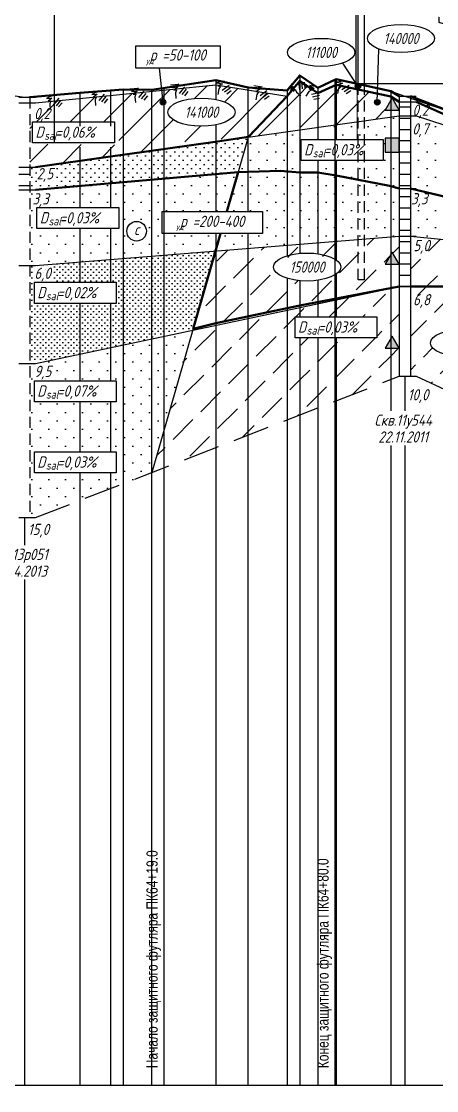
# Model space of a CAD drawing. Extents: x 0 to 1712, y -36 to 643.
# Drawn here: x 309.5 to 383.6, y 342.2 to 533 of the extents above; entities that cross this region are included whole.
import ezdxf
from ezdxf import colors
from ezdxf.entities.mleader import LeaderData, LeaderLine
from ezdxf.enums import TextEntityAlignment as Align
from ezdxf.math import Vec2, Vec3

# ---------------------------------------------------------------- set-up
doc = ezdxf.new("R2010")
doc.units = 0
doc.linetypes.add('ИИ27003', pattern=[9.5, 6.5, -3])
doc.linetypes.add('ИИHidden', pattern=[3, 2, -1])
for name, color, linetype, lineweight in [('ИИ_ГЕОЛОГИЯ_025', 7, 'Continuous', 25), ('ИИ_ГЕОЛОГИЯ_050', 7, 'Continuous', 50), ('ИИ_ГЕОФИЗИКА_025', 7, 'Continuous', 25), ('ИИ_ПРОФИЛЬ_025', 7, 'Continuous', 25)]:
    doc.layers.add(name, color=color, linetype=linetype, lineweight=lineweight)
for name, color, linetype in [('Ординаты', 7, 'Continuous'), ('Профиль', 7, 'Continuous'), ('ТХ-Л', 140, 'Continuous')]:
    doc.layers.add(name, color=color, linetype=linetype)
doc.styles.add('VNIPISIMPLEXCUR', font='simplex.shx', dxfattribs={"width": 0.8, "oblique": 15})
doc.linetypes.add('ИИ27001', pattern='A,2.5,[1,3dservice.shx,S=1.85,R=180.00002,X=0,Y=0],2.5,-1', length=6)
doc.linetypes.add('ИИ27005', pattern='A,2.5,[1,3dservice.shx,S=1.85,R=180.00002,X=0,Y=0],2.5,-2,[4,3dservice.shx,S=0.5,R=0,X=0,Y=0],-2', length=9)
doc.dimstyles.new('ИИ-1000-м-dm', dxfattribs={"dimtxt": 2.5, "dimasz": 2.5, "dimexe": 1.25, "dimexo": 0, "dimgap": 1, "dimtad": 1, "dimtoh": 1, "dimzin": 1, "dimdsep": 46, "dimtxsty": 'VNIPISIMPLEXCUR', "dimcen": 2.5, "dimaunit": 1, "dimazin": 0, "dimtfac": 1, "dimtmove": 0, "dimatfit": 3, "dimfxl": 1, "dimarcsym": 0})
doc.dimstyles.new('ИИ-1000-м-dm$0', dxfattribs={"dimtxt": 2.5, "dimasz": 2.5, "dimexe": 1.25, "dimexo": 0, "dimgap": 1, "dimtad": 1, "dimtoh": 1, "dimzin": 1, "dimdsep": 46, "dimtxsty": 'VNIPISIMPLEXCUR', "dimblk": 'OBLIQUE', "dimcen": 2.5, "dimaunit": 1, "dimazin": 0, "dimtfac": 1, "dimtmove": 1, "dimatfit": 2, "dimfxl": 1, "dimarcsym": 0})
pattern_1 = [(45, (0.858, -60.26), (-3, 3), [])]
pattern_2 = [(0, (0.8579, -60.2601), (1.5, 1.5), [0, -3])]
pattern_3 = [(0, (0.85787, -60.26013), (0.5, 0.5), [0, -1])]
pattern_4 = [(45, (3.858, -60.26), (-3, 3), [5, -2])]
pattern_5 = [(0, (0.8579, -60.2601), (0, 2), [])]

# ---------------------------------------------------------------- blocks, each defined once
blk = doc.blocks.new('ИИ25004')
at = {"linetype": 'Continuous', "lineweight": 25}
blk.add_hatch(color=0, dxfattribs=at).paths.add_polyline_path([(-2.5, 0), (0, 0), (-1.25, 2.17)])
at = {"color": 0, "linetype": 'Continuous', "lineweight": 25}
blk.add_lwpolyline([(-2.5, 0), (0, 0), (-1.25, 2.17)], close=True, dxfattribs=at)
blk = doc.blocks.new('ИИ16001')
at = {"linetype": 'Continuous', "lineweight": 25}
h = blk.add_hatch(color=0, dxfattribs=at)
edge = h.paths.add_edge_path()
edge.add_arc((0, 0), 0.5, 0, 360)
at = {"color": 0, "linetype": 'Continuous', "lineweight": 25}
blk.add_circle((0, 0), 0.5, dxfattribs=at)
blk = doc.blocks.new('ИИ25010')
at = {"color": 0, "linetype": 'Continuous', "lineweight": 25}
for points in [[(0, 0), (3, 0), (0.5, -1), (2.5, -1), (1, -2), (2, -2), (1.5, -3), (1.5, -5)], [(4.94, -1.23), (2.82, -3.35)], [(5.47, -2.12), (3.7, -3.88)], [(6, -3), (4.59, -4.41)]]:
    blk.add_lwpolyline(points, dxfattribs=at)
blk = doc.blocks.new('ИИ25005')
at = {"linetype": 'Continuous', "lineweight": 25}
blk.add_hatch(color=0, dxfattribs=at).paths.add_polyline_path([(0, 0), (0, 2.5), (-2.5, 2.5), (-2.5, 0)])
at = {"color": 0, "linetype": 'Continuous', "lineweight": 25}
blk.add_lwpolyline([(0, 0), (0, 2.5), (-2.5, 2.5), (-2.5, 0)], close=True, dxfattribs=at)
blk = doc.blocks.new('ИИ25042')
at = {"color": 0, "linetype": 'Continuous', "lineweight": 25}
blk.add_circle((0, 0), 1.75, dxfattribs=at)
at = {"color": 0, "linetype": 'Continuous', "style": 'VNIPISIMPLEXCUR', "oblique": 15, "width": 0.8}
blk.add_attdef('CAPTION', text='', height=2, dxfattribs=at).set_placement((0, 0.3), align=Align.MIDDLE_CENTER)
blk = doc.blocks.new('ИИ25020')
at = {"color": 0, "linetype": 'Continuous', "lineweight": 25}
blk.add_ellipse((0, 0), major_axis=(-6, 0), ratio=0.416667, dxfattribs=at)
at = {"color": 0, "linetype": 'Continuous', "style": 'VNIPISIMPLEXCUR', "oblique": 15, "width": 0.75}
blk.add_attdef('INDEX', text='', height=2, dxfattribs=at).set_placement((0, 0), align=Align.MIDDLE_CENTER)
blk = doc.blocks.new('_ArchTick')
at = {"color": 0, "linetype": 'ByBlock', "const_width": 0.15}
blk.add_lwpolyline([(-0.5, -0.5), (0.5, 0.5)], dxfattribs=at)
blk = doc.blocks.new('*D59')
at = {"layer": 'Defpoints', "color": 0, "transparency": 16777216}
for p in [(369.2, 546.84), (369.2, 521.91), (387.38, 521.91)]:
    blk.add_point(p, dxfattribs=at)
at = {"layer": 'ТХ-Л', "color": 0, "lineweight": -2, "transparency": 16777216}
for p, q in [((369.2, 546.84), (388.63, 546.84)), ((387.38, 546.84), (387.38, 521.91)), ((369.2, 521.91), (388.63, 521.91))]:
    blk.add_line(p, q, dxfattribs=at)
at = {"layer": 'ТХ-Л', "color": 0, "lineweight": -2, "transparency": 16777216, "xscale": 2.5, "yscale": 2.5, "zscale": 2.5}
for p, rotation in [((387.38, 546.84), 90), ((387.38, 521.91), 270)]:
    blk.add_blockref('_ArchTick', p, dxfattribs=dict(at, rotation=rotation))
at = {"layer": 'ТХ-Л', "color": 0, "transparency": 16777216, "insert": (385.13, 534.37), "char_height": 2.5, "attachment_point": 5, "rotation": 90, "style": 'VNIPISIMPLEXCUR'}
blk.add_mtext('5.00', dxfattribs=at)
blk = doc.blocks.new('_Oblique')
at = {"color": 0, "linetype": 'ByBlock', "lineweight": -2}
blk.add_line((-0.5, -0.5), (0.5, 0.5), dxfattribs=at)
blk = doc.blocks.new('*D65')
at = {"layer": 'Defpoints', "color": 0, "transparency": 16777216}
for p in [(315.4, 590.16), (305.4, 512.31), (315.4, 511.32)]:
    blk.add_point(p, dxfattribs=at)
at = {"layer": 'ТХ-Л', "color": 0, "lineweight": -2, "transparency": 16777216}
for p, q in [((310.4, 590.16), (310.65, 597)), ((310.65, 597), (379.51, 597)), ((305.4, 512.31), (305.4, 591.41)), ((305.4, 590.16), (315.4, 590.16)), ((315.4, 511.32), (315.4, 591.41))]:
    blk.add_line(p, q, dxfattribs=at)
at = {"layer": 'ТХ-Л', "color": 0, "lineweight": -2, "transparency": 16777216, "xscale": 2.5, "yscale": 2.5, "zscale": 2.5, "rotation": 180}
blk.add_blockref('_Oblique', (305.4, 590.16), dxfattribs=at)
at = {"layer": 'ТХ-Л', "color": 0, "lineweight": -2, "transparency": 16777216, "xscale": 2.5, "yscale": 2.5, "zscale": 2.5}
blk.add_blockref('_Oblique', (315.4, 590.16), dxfattribs=at)
at = {"layer": 'ТХ-Л', "color": 0, "transparency": 16777216, "insert": (345.08, 599.66), "char_height": 2.5, "attachment_point": 5, "style": 'VNIPISIMPLEXCUR'}
blk.add_mtext('Узел врезки трубопроводов от Кг N72,81', dxfattribs=at)

msp = doc.modelspace()

# ---------------------------------------------------------------- hatches: boundary and pattern name
at = {"layer": 'ИИ_ГЕОЛОГИЯ_025'}
h = msp.add_hatch(dxfattribs=at)
h.set_pattern_fill('ИИ_СУГЛИНОК', color=256, pattern_type=2)
h.set_pattern_definition(pattern_1)
h.paths.add_polyline_path([(332.7476, 512.276), (327.6476, 511.8376), (327.6476, 510.9556), (331.3698, 510.9193), (332.7476, 511.029)])
h.paths.add_polyline_path([(344.1876, 513.1866), (340.1116, 512.909), (332.7476, 512.276), (332.7476, 511.029), (344.1876, 511.9399)])
edge = h.paths.add_edge_path()
edge.add_ellipse((341.6024, 516.8111), major_axis=(-6, 0), ratio=0.41666667, start_angle=244.477142, end_angle=475.522858, ccw=False)
edge.add_line((344.1876, 519.0671), (344.1876, 521.7105))
edge.add_line((344.1876, 521.7105), (334.5354, 520.7312))
edge.add_line((334.5354, 520.7312), (334.7001, 519.0989))
edge.add_arc((334.7503, 518.6014), 0.5, 0, 95.761046, ccw=False)
edge.add_arc((334.7503, 518.6014), 0.5, -180, 0, ccw=False)
edge.add_arc((334.7503, 518.6014), 0.5, 95.761046, 180, ccw=False)
edge.add_line((334.7001, 519.0989), (334.5354, 520.7312))
edge.add_line((334.5354, 520.7312), (332.7476, 520.5498))
edge.add_line((332.7476, 520.5498), (332.7476, 512.276))
edge.add_line((332.7476, 512.276), (340.1116, 512.909))
edge.add_line((340.1116, 512.909), (344.1876, 513.1866))
edge.add_line((344.1876, 513.1866), (344.1876, 514.555))
h = msp.add_hatch(dxfattribs=at)
h.set_pattern_fill('ИИ_СУГЛИНОК', color=256, pattern_type=2)
h.set_pattern_definition(pattern_1)
edge = h.paths.add_edge_path()
edge.add_line((349.9426, 520.7899), (344.1876, 521.7105))
edge.add_line((344.1876, 521.7105), (344.1876, 519.0671))
edge.add_ellipse((341.6024, 516.8111), major_axis=(-6, 0), ratio=0.41666667, start_angle=115.522858, end_angle=244.477142, ccw=False)
edge.add_line((344.1876, 514.555), (344.1876, 513.1866))
edge.add_line((344.1876, 513.1866), (349.9426, 513.5785))
edge.add_line((349.9426, 513.5785), (349.9426, 520.7899))
h.paths.add_polyline_path([(356.8976, 519.6774), (349.9426, 520.7899), (349.9426, 513.5785), (351.1846, 513.663)])
h.paths.add_polyline_path([(349.9426, 513.5785), (344.1876, 513.1866), (344.1876, 511.9399), (349.9426, 512.3981)])
h.paths.add_polyline_path([(351.1846, 513.663), (349.9426, 513.5785), (349.9426, 512.3981), (349.9864, 512.4016)])
h = msp.add_hatch(dxfattribs=at)
h.set_pattern_fill('ИИ_СУГЛИНОК', color=256, pattern_type=2)
h.set_pattern_definition(pattern_1)
h.paths.add_polyline_path([(356.8976, 513.9373), (353.1689, 513.7982), (351.1846, 513.663), (349.9864, 512.4016), (350.6286, 512.4528), (356.8976, 513.3416)])
h.paths.add_polyline_path([(356.8976, 519.6774), (351.1846, 513.663), (353.1689, 513.7982), (356.8976, 513.9373)])
h.paths.add_polyline_path([(359.1476, 519.9338), (358.5716, 520.3827), (358.3309, 520.8872), (358.0235, 520.4929), (358.0602, 520.9871), (356.8976, 519.6774), (356.8976, 513.9373), (359.1476, 514.0213)])
h.paths.add_polyline_path([(362.3976, 520.1774), (359.1476, 522.2121), (359.1476, 514.0213), (362.3976, 514.1426)])
h.paths.add_polyline_path([(365.6476, 521.6774), (362.3976, 520.1774), (362.3976, 514.1426), (362.6003, 514.1502), (365.6476, 514.5823)])
h.paths.add_polyline_path([(375.3976, 518.9095), (375.3976, 519.5774), (372.8248, 520.1315), (372.9374, 519.0701, -0.44551957), (373.4902, 518.5729, -1), (372.4902, 518.5729, -0.38358556), (372.9374, 519.0701), (372.8248, 520.1315), (365.6476, 521.6774), (365.6476, 514.5823), (375.3976, 515.9647), (375.3976, 517.1774), (374.3976, 517.1774)])
h = msp.add_hatch(dxfattribs=at)
h.set_pattern_fill('ИИ_СУГЛИНОК', color=256, pattern_type=2)
h.set_pattern_definition(pattern_1)
h.paths.add_polyline_path([(327.6476, 510.9556), (311.0126, 511.1177), (311.0126, 506.9774), (312.0126, 506.9774), (325.3976, 508.9169), (327.6476, 509.2202)])
h.paths.add_polyline_path([(332.7476, 511.029), (331.3698, 510.9193), (327.6476, 510.9556), (327.6476, 509.2202), (331.3698, 509.7221), (332.7476, 509.9174)])
h.paths.add_polyline_path([(319.8976, 519.2616), (312.0126, 518.4774), (311.0126, 518.4774), (311.0126, 511.8334), (311.4728, 511.8151), (311.4728, 515.0766), (319.8976, 515.0766)])
h.paths.add_polyline_path([(325.3976, 519.8086), (319.8976, 519.2616), (319.8976, 515.0766), (325.3976, 515.0766)])
h.paths.add_polyline_path([(327.6476, 520.0324), (325.3976, 519.8086), (325.3976, 515.0766), (326.0762, 515.0766), (326.0762, 511.7025), (327.6476, 511.8376)])
h.paths.add_polyline_path([(332.7476, 520.5498), (327.6476, 520.0324), (327.6476, 511.8376), (332.7476, 512.276)])
h.paths.add_polyline_path([(310.879, 514.7498), (315.4219, 514.4308), (316.3788, 518.0023), (311.836, 518.3212)], flags=9)
h = msp.add_hatch(dxfattribs=at)
h.set_pattern_fill('ИИ_КОНСИСТЕНЦИЯ_01', color=256, pattern_type=2)
h.set_pattern_definition(pattern_5)
h.paths.add_polyline_path([(378.8976, 518.6774), (376.8976, 518.6774), (376.8976, 516.1774), (378.8976, 516.1774)])
h = msp.add_hatch(dxfattribs=at)
h.set_pattern_fill('ИИ_ПЕСОК_СРЕДНИЙ', color=256, pattern_type=2)
h.set_pattern_definition(pattern_2)
h.paths.add_polyline_path([(349.9426, 512.3555), (348.1523, 506.1267), (349.9426, 506.1715)])
h.paths.add_polyline_path([(356.8976, 512.8845), (355.3154, 512.8259), (350.6286, 512.4528), (349.9426, 512.3555), (349.9426, 506.1715), (355.6541, 506.3145), (356.8976, 506.2278)])
h.paths.add_polyline_path([(359.1476, 512.9677), (356.8976, 512.8845), (356.8976, 506.2278), (359.1476, 506.0711)])
h.paths.add_polyline_path([(359.1476, 513.6607), (350.6286, 512.4528), (355.3154, 512.8259), (359.1476, 512.9677)])
h.paths.add_polyline_path([(362.3976, 514.1215), (359.1476, 513.6607), (359.1476, 512.9677), (362.3976, 513.088)])
h.paths.add_polyline_path([(365.6476, 514.264), (362.6003, 514.1502), (362.3976, 514.1215), (362.3976, 513.088), (365.6476, 513.2082)])
h.paths.add_polyline_path([(375.3976, 513.9708), (367.1522, 514.3201), (365.6476, 514.264), (365.6476, 513.2082), (369.3705, 513.3459), (375.3976, 513.1417)])
h.paths.add_polyline_path([(375.3976, 515.9647), (365.6476, 514.5823), (365.6476, 514.264), (367.1522, 514.3201), (375.3976, 513.9708)])
h = msp.add_hatch(dxfattribs=at)
h.set_pattern_fill('ИИ_ПЕСОК_СРЕДНИЙ', color=256, pattern_type=2)
h.set_pattern_definition(pattern_2)
h.paths.add_polyline_path([(375.3976, 503.6048), (375.1438, 503.6771), (365.6476, 505.4851), (365.6476, 493.7758), (375.3976, 494.5572)])
h.paths.add_polyline_path([(376.8976, 503.1774), (375.3976, 503.6048), (375.3976, 494.5572), (376.8976, 494.6774)])
h.paths.add_polyline_path([(375.3976, 513.1417), (369.3705, 513.3459), (365.6476, 513.2082), (365.6476, 511.9403), (374.017, 511.9403), (374.017, 508.1853), (365.6476, 508.1853), (365.6476, 505.4851), (375.1438, 503.6771), (375.3976, 503.6048)], flags=17)
h.paths.add_polyline_path([(376.8976, 509.6774), (375.3976, 509.6774), (375.3976, 503.6048), (376.8976, 503.1774)])
h.paths.add_polyline_path([(375.3976, 513.1417), (369.3705, 513.3459), (365.6476, 513.2082), (365.6476, 511.9403), (374.017, 511.9403), (374.017, 508.1853), (365.6476, 508.1853), (365.6476, 505.4851), (375.1438, 503.6771), (375.3976, 503.6048), (375.3976, 509.6774)], flags=17)
h.paths.add_polyline_path([(375.3976, 513.9708), (367.1522, 514.3201), (365.6476, 514.264), (365.6476, 513.2082), (369.3705, 513.3459), (375.3976, 513.1417)])
h.paths.add_polyline_path([(375.3976, 515.9647), (365.6476, 514.5823), (365.6476, 514.264), (367.1522, 514.3201), (375.3976, 513.9708)])
h.paths.add_polyline_path([(376.8976, 516.1774), (375.3976, 515.9647), (375.3976, 513.9708), (376.8976, 513.9073)])
h = msp.add_hatch(dxfattribs=at)
h.set_pattern_fill('ИИ_ПЕСОК_СРЕДНИЙ', color=256, pattern_type=2)
h.set_pattern_definition(pattern_2)
h.paths.add_polyline_path([(375.3976, 515.9647), (365.6476, 514.5823), (365.6476, 514.264), (367.1522, 514.3201), (375.3976, 513.9708)])
h = msp.add_hatch(dxfattribs=at)
h.set_pattern_fill('ИИ_КОНСИСТЕНЦИЯ_01', color=256, pattern_type=2)
h.set_pattern_definition(pattern_5)
h.paths.add_polyline_path([(378.8976, 516.1774), (376.8976, 516.1774), (376.8976, 494.6774), (378.8976, 494.6774)])
h = msp.add_hatch(dxfattribs=at)
h.set_pattern_fill('ИИ_ПЕСОК_СРЕДНИЙ', color=256, pattern_type=2)
h.set_pattern_definition(pattern_2)
h.paths.add_polyline_path([(386.8976, 513.8988), (379.8976, 516.1774), (378.8976, 516.1774), (378.8976, 503.1774), (386.8976, 501.2995)])
h.paths.add_polyline_path([(386.8976, 501.2995), (378.8976, 503.1774), (378.8976, 494.6774), (386.8976, 493.8919)])
h.paths.add_polyline_path([(405.3976, 497.0274), (386.8976, 501.2995), (386.8976, 493.8919), (405.3976, 492.0755)])
h.paths.add_polyline_path([(390.2738, 496.2784, -1), (393.7738, 496.2784, -1)], flags=16)
h.paths.add_polyline_path([(405.3976, 497.0274), (405.3976, 492.0755), (411.4144, 491.4847), (425.3976, 488.8295), (425.3976, 491.6274)])
h.paths.add_polyline_path([(409.5141, 502.0939), (405.3976, 505.1262), (405.3976, 497.0274), (425.3976, 491.6274), (425.3976, 492.534)])
h.paths.add_polyline_path([(405.3976, 505.1262), (401.2981, 508.146), (391.9184, 511.0898), (386.8976, 511.9674), (386.8976, 501.2995), (405.3976, 497.0274)])
edge = h.paths.add_edge_path(flags=16)
edge.add_ellipse((394.3611, 505.6672), major_axis=(-6, 0), ratio=0.41666667, start_angle=0, end_angle=360)
h.paths.add_polyline_path([(378.3704, 512.0061), (382.9132, 511.6871), (383.8702, 515.2585), (379.3273, 515.5775)], flags=9)
h.paths.add_polyline_path([(378.1644, 499.549), (382.7073, 499.2301), (383.6643, 502.8015), (379.1214, 503.1205)], flags=9)
h.paths.add_polyline_path([(389.9414, 504.3012), (398.5128, 504.0332), (399.3166, 507.0332), (390.7452, 507.3012)], flags=8)
h = msp.add_hatch(dxfattribs=at)
h.set_pattern_fill('ИИ_ПЕСОК_СРЕДНИЙ', color=256, pattern_type=2)
h.set_pattern_definition(pattern_2)
h.paths.add_polyline_path([(375.3976, 509.6774), (374.3976, 509.6774), (374.3976, 512.1774), (375.3976, 512.1774), (375.3976, 513.1417), (369.3705, 513.3459), (365.6476, 513.2082), (365.6476, 511.9403), (374.017, 511.9403), (374.017, 508.1853), (365.6476, 508.1853), (365.6476, 505.4851), (375.1438, 503.6771), (375.3976, 503.6048)])
h = msp.add_hatch(dxfattribs=at)
h.set_pattern_fill('ИИ_ПЕСОК_МЕЛКИЙ', color=256, pattern_type=2)
h.set_pattern_definition([(0, (0.8579, -60.2601), (0.75, 0.75), [0, -1.5])])
h.paths.add_polyline_path([(319.8976, 508.0954), (312.0126, 506.9774), (311.0126, 506.9774), (311.0126, 502.9774), (312.0126, 502.9774), (319.8976, 503.6645)])
h.paths.add_polyline_path([(325.3976, 508.8753), (319.8976, 508.0954), (319.8976, 503.6645), (325.3976, 504.1438)])
h.paths.add_polyline_path([(327.6476, 509.1943), (325.3976, 508.8753), (325.3976, 504.1438), (327.6476, 504.3399)])
h.paths.add_polyline_path([(332.7476, 509.9174), (327.6476, 509.1943), (327.6476, 504.3399), (332.7476, 504.7843)])
h.paths.add_polyline_path([(344.1876, 511.5395), (332.7476, 509.9174), (332.7476, 504.7843), (344.1876, 505.7812)])
h.paths.add_polyline_path([(349.9426, 512.3555), (344.1876, 511.5395), (344.1876, 505.7812), (348.1523, 506.1267)])
h.paths.add_polyline_path([(311.3615, 504.0244), (315.9044, 503.7054), (316.8614, 507.2768), (312.3185, 507.5958)], flags=24)
h.paths.add_polyline_path([(310.5864, 501.2731), (315.1293, 500.9541), (316.0863, 504.5256), (311.5434, 504.8445)], flags=9)
h = msp.add_hatch(dxfattribs=at)
h.set_pattern_fill('ИИ_ПЕСОК_СРЕДНИЙ', color=256, pattern_type=2)
h.set_pattern_definition(pattern_2)
h.paths.add_polyline_path([(349.9426, 506.1715), (348.1523, 506.1267), (346.1234, 499.0678), (349.9426, 499.0678)])
h.paths.add_polyline_path([(349.9426, 495.1629), (345.0011, 495.1629), (344.1876, 492.3326), (344.1876, 492.056), (349.9426, 492.5172)])
h.paths.add_polyline_path([(356.8976, 506.2278), (355.6541, 506.3145), (349.9426, 506.1715), (349.9426, 499.0678), (352.5244, 499.0678), (352.5244, 495.1629), (349.9426, 495.1629), (349.9426, 492.5172), (356.8976, 493.0746)])
h.paths.add_polyline_path([(359.1476, 506.0711), (356.8976, 506.2278), (356.8976, 493.0746), (359.1476, 493.2549)])
h.paths.add_polyline_path([(362.3976, 506.0711), (359.1476, 506.0711), (359.1476, 493.2549), (362.3976, 493.5154)])
h.paths.add_polyline_path([(365.6476, 505.4851), (362.3976, 506.0711), (362.3976, 493.5154), (365.6476, 493.7758)])
h.paths.add_polyline_path([(365.6476, 508.1853), (362.3976, 508.1853), (362.3976, 506.0711), (365.6476, 505.4851)])
h = msp.add_hatch(dxfattribs=at)
h.set_pattern_fill('ИИ_КОНСИСТЕНЦИЯ_01', color=256, pattern_type=2)
h.set_pattern_definition(pattern_5)
h.paths.add_polyline_path([(311.0126, 506.9774), (309.0126, 506.9774), (309.0126, 502.9774), (311.0126, 502.9774)])
h = msp.add_hatch(dxfattribs=at)
h.set_pattern_fill('ИИ_ПЕСОК_СРЕДНИЙ', color=256, pattern_type=2)
h.set_pattern_definition(pattern_2)
h.paths.add_polyline_path([(332.7476, 504.7843), (327.6476, 504.3399), (327.6476, 490.7304), (332.7476, 491.1392)])
h.paths.add_polyline_path([(331.7892, 495.5713, -1), (328.2892, 495.5713, -1)], flags=16)
h.paths.add_polyline_path([(344.1876, 505.7812), (332.7476, 504.7843), (332.7476, 491.1392), (344.1062, 492.0495), (344.1876, 492.3326), (344.1876, 495.1629), (334.576, 495.1629), (334.576, 499.0678), (344.1876, 499.0678)])
h = msp.add_hatch(dxfattribs=at)
h.set_pattern_fill('ИИ_ПЕСОК_СРЕДНИЙ', color=256, pattern_type=2)
h.set_pattern_definition(pattern_2)
h.paths.add_polyline_path([(348.1523, 506.1267), (344.1876, 505.7812), (344.1876, 499.0678), (346.1234, 499.0678)])
h = msp.add_hatch(dxfattribs=at)
h.set_pattern_fill('ИИ_ПЕСОК_СРЕДНИЙ', color=256, pattern_type=2)
h.set_pattern_definition(pattern_2)
h.paths.add_polyline_path([(319.8976, 503.6645), (312.0126, 502.9774), (311.0126, 502.9774), (311.0126, 489.4774), (312.0126, 489.4774), (319.8976, 490.1093), (319.8976, 496.0417), (312.2597, 496.0417), (312.2597, 499.7967), (319.8976, 499.7967)])
h.paths.add_polyline_path([(310.5864, 499.5127), (315.1293, 499.1937), (316.0863, 502.7651), (311.5434, 503.0841)], flags=9)
h = msp.add_hatch(dxfattribs=at)
h.set_pattern_fill('ИИ_ПЕСОК_СРЕДНИЙ', color=256, pattern_type=2)
h.set_pattern_definition(pattern_2)
h.paths.add_polyline_path([(325.3976, 504.1438), (319.8976, 503.6645), (319.8976, 499.7967), (325.3976, 499.7967)])
h.paths.add_polyline_path([(327.6476, 504.3399), (325.3976, 504.1438), (325.3976, 499.7967), (326.8631, 499.7967), (326.8631, 496.0417), (325.3976, 496.0417), (325.3976, 490.5501), (327.6476, 490.7304)])
h.paths.add_polyline_path([(325.3976, 496.0417), (319.8976, 496.0417), (319.8976, 490.1093), (325.3976, 490.5501)])
h = msp.add_hatch(dxfattribs=at)
h.set_pattern_fill('ИИ_СУПЕСЬ', color=256, pattern_type=2)
h.set_pattern_definition(pattern_4)
edge = h.paths.add_edge_path()
edge.add_line((359.1476, 493.2549), (356.8976, 493.0746))
edge.add_line((356.8976, 493.0746), (356.8976, 491.1887))
edge.add_ellipse((360.4582, 489.1765), major_axis=(-6, 0), ratio=0.41666667, start_angle=282.617288, end_angle=306.401339, ccw=False)
edge.add_line((359.1476, 491.6161), (359.1476, 493.2549))
edge = h.paths.add_edge_path()
edge.add_line((362.3976, 493.5154), (359.1476, 493.2549))
edge.add_line((359.1476, 493.2549), (359.1476, 491.6161))
edge.add_ellipse((360.4582, 489.1765), major_axis=(-6, 0), ratio=0.41666667, start_angle=251.141688, end_angle=282.617288, ccw=False)
edge.add_line((362.3976, 491.5423), (362.3976, 493.5154))
edge = h.paths.add_edge_path()
edge.add_line((365.6476, 493.7758), (362.3976, 493.5154))
edge.add_line((362.3976, 493.5154), (362.3976, 491.5423))
edge.add_ellipse((360.4582, 489.1765), major_axis=(-6, 0), ratio=0.41666667, start_angle=210.129209, end_angle=251.141688, ccw=False)
edge.add_line((365.6476, 490.4313), (365.6476, 493.7758))
edge = h.paths.add_edge_path()
edge.add_line((375.3976, 491.4095), (375.3976, 494.5572))
edge.add_line((375.3976, 494.5572), (365.6476, 493.7758))
edge.add_line((365.6476, 493.7758), (365.6476, 490.4313))
edge.add_ellipse((360.4582, 489.1765), major_axis=(-6, 0), ratio=0.41666667, start_angle=149.870791, end_angle=210.129209, ccw=False)
edge.add_line((365.6476, 487.9216), (365.6476, 483.5531))
edge.add_line((365.6476, 483.5531), (375.3976, 485.3942))
edge.add_line((375.3976, 485.3942), (375.3976, 489.6774))
edge.add_line((375.3976, 489.6774), (374.3976, 489.6774))
edge.add_line((374.3976, 489.6774), (375.3976, 491.4095))
h = msp.add_hatch(dxfattribs=at)
h.set_pattern_fill('ИИ_СУПЕСЬ', color=256, pattern_type=2)
h.set_pattern_definition(pattern_4)
h.paths.add_polyline_path([(376.8976, 494.6774), (375.3976, 494.5572), (375.3976, 491.4095), (375.6476, 491.8425), (376.8976, 489.6774)])
h.paths.add_polyline_path([(376.8976, 489.6774), (375.3976, 489.6774), (375.3976, 485.3942), (376.8976, 485.6774)])
h = msp.add_hatch(dxfattribs=at)
h.set_pattern_fill('ИИ_КОНСИСТЕНЦИЯ_01', color=256, pattern_type=2)
h.set_pattern_definition(pattern_5)
h.paths.add_polyline_path([(378.8976, 494.6774), (376.8976, 494.6774), (376.8976, 485.6774), (378.8976, 485.6774)])
h = msp.add_hatch(dxfattribs=at)
h.set_pattern_fill('ИИ_СУПЕСЬ', color=256, pattern_type=2)
h.set_pattern_definition(pattern_4)
h.paths.add_polyline_path([(386.8976, 493.8919), (378.8976, 494.6774), (378.8976, 485.6774), (386.8976, 485.6774), (386.8976, 487.587), (383.7771, 487.587), (383.7771, 491.3421), (386.8976, 491.3421)])
h.paths.add_polyline_path([(386.8976, 493.8919), (386.8976, 491.3421), (398.3805, 491.3421), (398.3805, 487.587), (386.8976, 487.587), (386.8976, 485.6774), (397.8914, 485.6774), (405.3976, 485.592), (405.3976, 492.0755)])
h.paths.add_polyline_path([(425.3976, 488.8295), (411.4144, 491.4847), (405.3976, 492.0755), (405.3976, 485.592), (425.3976, 485.3644)])
h.paths.add_polyline_path([(425.3976, 488.8295), (425.3976, 485.3644), (439.1476, 485.2079), (439.1476, 486.2185)])
h.paths.add_polyline_path([(378.5675, 491.1876), (383.1104, 490.8686), (384.0674, 494.4401), (379.5245, 494.759)], flags=9)
h = msp.add_hatch(dxfattribs=at)
h.set_pattern_fill('ИИ_СУПЕСЬ', color=256, pattern_type=2)
h.set_pattern_definition(pattern_4)
h.paths.add_polyline_path([(344.1876, 492.056), (344.1062, 492.0495), (340.1169, 478.1699), (344.1876, 479.156)])
h.paths.add_polyline_path([(349.9426, 492.5172), (344.1876, 492.056), (344.1876, 479.156), (349.9426, 480.3754)])
edge = h.paths.add_edge_path()
edge.add_ellipse((360.4582, 489.1765), major_axis=(-6, 0), ratio=0.41666667, start_angle=306.401339, end_angle=413.598661, ccw=False)
edge.add_line((356.8976, 491.1887), (356.8976, 493.0746))
edge.add_line((356.8976, 493.0746), (349.9426, 492.5172))
edge.add_line((349.9426, 492.5172), (349.9426, 480.3754))
edge.add_line((349.9426, 480.3754), (356.8976, 481.849))
edge.add_line((356.8976, 481.849), (356.8976, 487.1643))
h = msp.add_hatch(dxfattribs=at)
h.set_pattern_fill('ИИ_ПЕСОК_ПЫЛЕВАТЫЙ', color=256, pattern_type=2)
h.set_pattern_definition(pattern_3)
h.paths.add_polyline_path([(325.3976, 490.5501), (319.8976, 490.1093), (319.8976, 486.4486), (325.3976, 486.4486)])
h.paths.add_polyline_path([(325.3976, 482.6936), (319.8976, 482.6936), (319.8976, 473.6423), (325.3976, 474.8036)])
h.paths.add_polyline_path([(327.6476, 490.7304), (325.3976, 490.5501), (325.3976, 486.4486), (326.3925, 486.4486), (326.3925, 482.6936), (325.3976, 482.6936), (325.3976, 474.8036), (327.6476, 475.2786)])
h = msp.add_hatch(dxfattribs=at)
h.set_pattern_fill('ИИ_ПЕСОК_ПЫЛЕВАТЫЙ', color=256, pattern_type=2)
h.set_pattern_definition(pattern_3)
h.paths.add_polyline_path([(332.7476, 491.1392), (327.6476, 490.7304), (327.6476, 475.2786), (329.8264, 475.7387), (332.7476, 476.6348)])
h.paths.add_polyline_path([(344.1062, 492.0495), (332.7476, 491.1392), (332.7476, 476.6348), (334.1774, 477.0734), (338.5408, 477.8872), (340.1169, 478.1699)])
h = msp.add_hatch(dxfattribs=at)
h.set_pattern_fill('ИИ_ПЕСОК_ПЫЛЕВАТЫЙ', color=256, pattern_type=2)
h.set_pattern_definition(pattern_3)
h.paths.add_polyline_path([(319.8976, 490.1093), (312.0126, 489.4774), (311.0126, 489.4774), (311.0126, 472.4858), (314.4203, 472.4858), (319.8976, 473.6423), (319.8976, 482.6936), (311.7891, 482.6936), (311.7891, 486.4486), (319.8976, 486.4486)])
h.paths.add_polyline_path([(310.9444, 486.2485), (315.4873, 485.9295), (316.4442, 489.501), (311.9014, 489.82)], flags=9)
h = msp.add_hatch(dxfattribs=at)
h.set_pattern_fill('ИИ_СУПЕСЬ', color=256, pattern_type=2)
h.set_pattern_definition(pattern_4)
edge = h.paths.add_edge_path()
edge.add_ellipse((360.4582, 489.1765), major_axis=(-6, 0), ratio=0.41666667, start_angle=53.598661, end_angle=77.382712, ccw=False)
edge.add_line((356.8976, 487.1643), (356.8976, 481.849))
edge.add_line((356.8976, 481.849), (359.1476, 482.3258))
edge.add_line((359.1476, 482.3258), (359.1476, 486.7368))
edge = h.paths.add_edge_path()
edge.add_ellipse((360.4582, 489.1765), major_axis=(-6, 0), ratio=0.41666667, start_angle=77.382712, end_angle=108.858312, ccw=False)
edge.add_line((359.1476, 486.7368), (359.1476, 482.3258))
edge.add_line((359.1476, 482.3258), (362.3976, 482.9394))
edge.add_line((362.3976, 482.9394), (362.3976, 486.8107))
edge = h.paths.add_edge_path()
edge.add_ellipse((360.4582, 489.1765), major_axis=(-6, 0), ratio=0.41666667, start_angle=108.858312, end_angle=149.870791, ccw=False)
edge.add_line((362.3976, 486.8107), (362.3976, 482.9394))
edge.add_line((362.3976, 482.9394), (365.6476, 483.5531))
edge.add_line((365.6476, 483.5531), (365.6476, 487.9216))
h = msp.add_hatch(dxfattribs=at)
h.set_pattern_fill('ИИ_СУПЕСЬ', color=256, pattern_type=2)
h.set_pattern_definition(pattern_4)
h.paths.add_polyline_path([(386.8976, 485.6774), (378.8976, 485.6774), (378.8976, 484.7277), (380.1419, 484.8327), (386.8976, 484.6964)])
h.paths.add_polyline_path([(397.8914, 485.6774), (386.8976, 485.6774), (386.8976, 484.6964), (397.115, 484.4902), (405.3976, 482.1722), (405.3976, 483.2365)])
edge = h.paths.add_edge_path()
edge.add_line((386.8976, 484.6964), (380.1419, 484.8327))
edge.add_line((380.1419, 484.8327), (378.8976, 484.7277))
edge.add_line((378.8976, 484.7277), (378.8976, 469.6774))
edge.add_line((378.8976, 469.6774), (379.8976, 469.6774))
edge.add_line((379.8976, 469.6774), (386.8976, 466.5068))
edge.add_line((386.8976, 466.5068), (386.8976, 473.2107))
edge.add_ellipse((388.4854, 475.6216), major_axis=(-6, 0), ratio=0.41666667, start_angle=285.345003, end_angle=434.654997, ccw=False)
edge.add_line((386.8976, 478.0325), (386.8976, 484.6964))
edge = h.paths.add_edge_path()
edge.add_line((405.3976, 482.1722), (397.115, 484.4902))
edge.add_line((397.115, 484.4902), (386.8976, 484.6964))
edge.add_line((386.8976, 484.6964), (386.8976, 478.0325))
edge.add_ellipse((388.4854, 475.6216), major_axis=(-6, 0), ratio=0.41666667, start_angle=74.654997, end_angle=285.345003, ccw=False)
edge.add_line((386.8976, 473.2107), (386.8976, 466.5068))
edge.add_line((386.8976, 466.5068), (405.3976, 458.1272))
edge.add_line((405.3976, 458.1272), (405.3976, 482.1722))
h.paths.add_polyline_path([(411.1121, 480.5728), (405.3976, 482.1722), (405.3976, 458.1272), (425.3976, 449.0682), (425.3976, 474.2011), (424.0823, 474.8903), (422.9993, 475.3395)])
h.paths.add_polyline_path([(424.4807, 471.8194), (424.4807, 467.9144), (406.5323, 467.9144), (406.5323, 471.8194)], flags=16)
h.paths.add_polyline_path([(439.1476, 466.9956), (425.3976, 474.2011), (425.3976, 449.0682), (439.1476, 442.8402)])
h.paths.add_polyline_path([(447.1296, 463.602), (443.8761, 464.5177), (439.1476, 466.9956), (439.1476, 442.8402), (456.1176, 435.1536), (456.1176, 450.3832), (455.5004, 451.2017)])
h.paths.add_polyline_path([(465.3376, 438.3772), (464.6718, 439.0402), (456.1176, 450.3832), (456.1176, 435.1536), (465.3376, 430.9774)])
h.paths.add_polyline_path([(470.3976, 433.2436), (469.7959, 433.9374), (465.3376, 438.3772), (465.3376, 430.9774), (470.3976, 429.6603)])
h.paths.add_polyline_path([(470.3976, 433.2436), (470.3976, 429.6603), (474.34, 428.6341), (474.1417, 428.9266)])
h = msp.add_hatch(dxfattribs=at)
h.set_pattern_fill('ИИ_СУПЕСЬ', color=256, pattern_type=2)
h.set_pattern_definition(pattern_4)
h.paths.add_polyline_path([(359.1476, 481.9296), (356.8976, 481.4546), (356.8976, 461.9098), (359.1476, 462.7837), (359.1476, 476.5515), (358.3211, 476.5515), (358.3211, 480.3065), (359.1476, 480.3065)])
h.paths.add_polyline_path([(362.3976, 482.6158), (359.1476, 481.9296), (359.1476, 480.3065), (362.3976, 480.3065)])
h.paths.add_polyline_path([(365.6476, 483.3021), (362.3976, 482.6158), (362.3976, 480.3065), (365.6476, 480.3065)])
h.paths.add_polyline_path([(375.3976, 484.4322), (368.0711, 483.8138), (365.6476, 483.3021), (365.6476, 480.3065), (372.9245, 480.3065), (372.9245, 476.5515), (365.6228, 476.5515), (365.6249, 465.2993), (375.3976, 469.0948), (375.3976, 474.6774), (374.3976, 474.6774), (375.3976, 476.4095)])
h = msp.add_hatch(dxfattribs=at)
h.set_pattern_fill('ИИ_СУПЕСЬ', color=256, pattern_type=2)
h.set_pattern_definition(pattern_4)
h.paths.add_polyline_path([(376.8976, 484.5589), (375.3976, 484.4322), (375.3976, 476.4095), (375.6476, 476.8425), (376.8976, 474.6774)])
h.paths.add_polyline_path([(376.8976, 474.6774), (375.3976, 474.6774), (375.3976, 469.0948), (376.8976, 469.6774)])
h = msp.add_hatch(dxfattribs=at)
h.set_pattern_fill('ИИ_СУПЕСЬ', color=256, pattern_type=2)
h.set_pattern_definition(pattern_4)
h.paths.add_polyline_path([(344.1876, 478.7709), (340.0378, 477.8947), (332.7476, 452.5305), (344.1876, 456.9735)])
h.paths.add_polyline_path([(349.9426, 479.9861), (344.1876, 478.7709), (344.1876, 456.9735), (349.9426, 459.2086)])
h.paths.add_polyline_path([(356.8976, 481.4546), (349.9426, 479.9861), (349.9426, 459.2086), (356.8976, 461.9098)])
h = msp.add_hatch(dxfattribs=at)
h.set_pattern_fill('ИИ_ПЕСОК_СРЕДНИЙ', color=256, pattern_type=2)
h.set_pattern_definition(pattern_2)
h.paths.add_polyline_path([(319.8976, 465.1314), (311.7891, 465.1314), (311.7891, 468.8864), (319.8976, 468.8864), (319.8976, 473.1527), (316.7111, 472.4858), (314.4203, 472.4858), (312.0126, 471.9774), (311.0126, 471.9774), (311.0126, 444.4774), (312.0126, 444.4774), (319.8976, 447.5398), (319.8976, 452.4591), (311.7891, 452.4591), (311.7891, 456.2141), (319.8976, 456.2141)])
h.paths.add_polyline_path([(325.3976, 474.3801), (324.6161, 474.1403), (319.8976, 473.1527), (319.8976, 468.8864), (325.3976, 468.8864)])
h.paths.add_polyline_path([(325.3976, 465.1314), (319.8976, 465.1314), (319.8976, 456.2141), (325.3976, 456.2141)])
h.paths.add_polyline_path([(325.3976, 452.4591), (319.8976, 452.4591), (319.8976, 447.5398), (325.3976, 449.6759)])
h.paths.add_polyline_path([(327.6476, 475.0703), (325.3976, 474.3801), (325.3976, 468.8864), (326.3925, 468.8864), (326.3925, 465.1314), (325.3976, 465.1314), (325.3976, 456.2141), (326.3925, 456.2141), (326.3925, 452.4591), (325.3976, 452.4591), (325.3976, 449.6759), (327.6476, 450.5497)])
h.paths.add_polyline_path([(332.7476, 476.3555), (329.8264, 475.7387), (327.6476, 475.0703), (327.6476, 450.5497), (332.7476, 452.5305)])
h.paths.add_polyline_path([(340.0378, 477.8947), (332.7476, 476.3555), (332.7476, 452.5305)])
h.paths.add_polyline_path([(310.9444, 468.7485), (315.4873, 468.4295), (316.4442, 472.001), (311.9014, 472.32)], flags=9)
h = msp.add_hatch(dxfattribs=at)
h.set_pattern_fill('ИИ_СУПЕСЬ', color=256, pattern_type=2)
h.set_pattern_definition(pattern_4)
h.paths.add_polyline_path([(362.3976, 476.5515), (359.1476, 476.5515), (359.1476, 462.7837), (362.3976, 464.0459)])
h.paths.add_polyline_path([(365.6228, 476.5515), (362.3976, 476.5515), (362.3976, 464.0459), (365.6249, 465.2993)])

# ---------------------------------------------------------------- linework, layer by layer
at = {"layer": 'ИИ_ГЕОЛОГИЯ_025', "flags": 128}
for points in [[(372.9902, 518.5729), (373.2781, 528.0724)], [(334.7503, 518.6014), (334.1382, 524.6682)], [(369.5303, 521.4253), (366.8543, 525.5662)], [(312.0126, 518.4774), (327.6476, 520.0324), (344.1876, 521.7105), (356.8976, 519.6774), (359.1476, 522.2121), (362.3976, 520.1774), (365.6476, 521.6774), (375.3976, 519.5774), (376.8976, 518.6774)], [(309.0126, 519.4774), (312.0126, 519.4774)], [(356.8976, 519.6774), (349.9426, 512.3555)], [(376.8976, 519.6774), (379.8976, 519.6774)], [(309.0126, 518.4774), (312.0126, 518.4774)], [(376.8976, 518.6774), (379.8976, 518.6774)], [(379.8976, 518.6774), (386.8976, 515.5774), (405.3976, 509.5274), (425.3976, 504.1274), (439.1476, 501.7774), (456.1176, 496.9774), (465.3376, 494.9774), (470.3976, 493.8774), (475.3976, 492.4274), (478.2076, 491.6274), (486.6476, 490.4274), (500.3976, 487.5774), (512.6476, 485.7774), (524.5776, 483.9774), (525.3976, 483.8274), (529.8976, 482.8274)], [(312.0126, 506.9774), (376.8976, 516.1774)], [(376.8976, 516.1774), (379.8976, 516.1774)], [(379.8976, 516.1774), (397.0986, 510.5782), (402.669, 508.3075), (414.8644, 500.894), (426.3232, 494.4477), (445.0732, 487.3716), (456.1176, 482.3315), (456.5831, 482.0636)], [(349.9426, 512.3555), (346.1234, 499.0678)], [(309.0126, 506.9774), (312.0126, 506.9774)], [(312.0126, 502.9774), (348.1523, 506.1267)], [(309.0126, 502.9774), (312.0126, 502.9774)], [(376.8976, 503.1774), (379.8976, 503.1774)], [(312.0126, 489.4774), (376.8976, 494.6774)], [(345.0011, 495.1629), (332.7476, 452.5305)], [(376.8976, 494.6774), (379.8976, 494.6774)], [(378.8976, 494.6774), (411.4144, 491.4847), (439.1476, 486.2185), (465.3376, 479.9774), (478.2076, 476.6274), (498.3469, 473.3702), (504.075, 466.0656)], [(309.0126, 489.4774), (312.0126, 489.4774)], [(312.0126, 471.9774), (376.8976, 485.6774)], [(376.8976, 485.6774), (379.8976, 485.6774)], [(309.0126, 471.9774), (312.0126, 471.9774)], [(376.8976, 469.6774), (379.8976, 469.6774)], [(309.0126, 444.4774), (312.0126, 444.4774)]]:
    msp.add_lwpolyline(points, dxfattribs=at)
at = {"layer": 'ИИ_ГЕОЛОГИЯ_025', "linetype": 'ИИHidden', "flags": 128}
msp.add_lwpolyline([(311.0126, 519.4774), (311.0126, 444.4774)], dxfattribs=at)
at = {"layer": 'ИИ_ГЕОЛОГИЯ_025', "linetype": 'Continuous', "flags": 128}
for points in [[(376.8976, 519.6774), (376.8976, 469.6774)], [(378.8976, 519.6774), (378.8976, 469.6774)]]:
    msp.add_lwpolyline(points, dxfattribs=at)
at = {"layer": 'ИИ_ГЕОЛОГИЯ_025', "flags": 128}
for points in [[(311.4728, 515.0766), (326.0762, 515.0766), (326.0762, 511.3216), (311.4728, 511.3216)], [(359.4136, 511.9403), (374.017, 511.9403), (374.017, 508.1853), (359.4136, 508.1853)], [(312.2597, 499.7967), (326.8631, 499.7967), (326.8631, 496.0417), (312.2597, 496.0417)], [(311.7891, 486.4486), (326.3925, 486.4486), (326.3925, 482.6936), (311.7891, 482.6936)], [(358.3211, 480.3065), (372.9245, 480.3065), (372.9245, 476.5515), (358.3211, 476.5515)], [(311.7891, 468.8864), (326.3925, 468.8864), (326.3925, 465.1314), (311.7891, 465.1314)], [(311.7891, 456.2141), (326.3925, 456.2141), (326.3925, 452.4591), (311.7891, 452.4591)]]:
    msp.add_lwpolyline(points, close=True, dxfattribs=at)
at = {"layer": 'ИИ_ГЕОЛОГИЯ_025', "linetype": 'ИИ27003', "flags": 128}
for points in [[(312.0126, 444.4774), (376.8976, 469.6774)], [(379.8976, 469.6774), (465.3376, 430.9774), (478.2076, 427.6274), (529.8976, 448.8274)]]:
    msp.add_lwpolyline(points, dxfattribs=at)
at = {"layer": 'ИИ_ГЕОЛОГИЯ_050', "linetype": 'ИИ27001', "flags": 128}
for points in [[(311.0126, 519.4774), (319.8976, 520.2774), (325.3976, 520.6774), (327.6476, 520.8274), (332.7476, 520.7774), (344.1876, 522.5274), (349.9426, 521.2274), (356.8976, 520.6774), (359.1476, 523.3774), (362.3976, 521.1774), (365.6476, 522.6774), (375.3976, 520.5774), (376.8976, 519.6774)], [(376.8976, 518.6774), (375.3976, 519.5774), (365.6476, 521.6774), (362.3976, 520.1774), (359.1476, 522.3774), (356.8976, 519.6774), (349.9864, 512.4016), (344.4551, 511.5774), (331.3698, 509.7221), (325.3976, 508.9169), (312.0126, 506.9774)], [(378.8976, 519.6774), (386.8976, 516.5774), (405.3976, 510.5274), (425.3976, 505.1274), (439.1476, 502.7774), (456.1176, 497.9774), (465.3376, 495.9774), (470.3976, 494.8774), (475.3976, 493.4274), (478.2076, 492.6274), (486.6476, 491.4274), (500.3976, 488.5774), (512.6476, 486.7774), (524.5776, 484.9774), (525.3976, 484.8274), (529.8976, 483.8274)], [(529.8976, 482.8274), (525.3976, 483.8274), (524.5776, 483.9774), (512.6476, 485.7774), (500.3976, 486.9912), (486.6476, 488.2269), (478.2076, 489.5032), (475.3976, 490.007), (470.3976, 491.1852), (465.3376, 492.4774), (455.9054, 495.8189), (439.1476, 501.7774), (425.3976, 504.1274), (405.3976, 509.5274), (386.8976, 515.5774), (379.8976, 518.6774)], [(312.0126, 502.9774), (348.1523, 506.1267), (346.1234, 499.0678)], [(345.0011, 495.1629), (340.1169, 478.1699)], [(340.1169, 478.1699), (344.1876, 479.156), (359.1476, 482.3258), (376.8976, 485.6774)], [(378.8976, 485.6774), (397.8914, 485.6774), (412.6662, 480.8727), (443.8761, 464.5177), (465.3376, 458.4774), (478.2076, 460.6816), (483.5889, 462.1606), (486.6476, 463.3437), (492.2704, 464.5269), (497.599, 465.6934), (504.075, 466.0656), (518.7919, 461.4954), (529.8976, 459.8274)]]:
    msp.add_lwpolyline(points, dxfattribs=at)
at = {"layer": 'ИИ_ГЕОЛОГИЯ_050', "linetype": 'ИИ27005', "flags": 128}
for points in [[(376.8976, 503.1774), (375.1438, 503.6771), (365.6476, 505.4851), (362.3976, 506.0711), (359.1476, 506.0711), (355.6541, 506.3145), (348.1523, 506.1267)], [(493.0983, 476.5904), (486.6476, 477.9274), (478.2076, 479.1274), (475.3976, 479.9274), (470.3976, 481.3774), (465.3376, 482.4774), (456.1176, 484.4774), (439.1476, 489.2774), (425.3976, 491.6274), (405.3976, 497.0274), (386.8976, 501.2995), (378.8976, 503.1774)]]:
    msp.add_lwpolyline(points, dxfattribs=at)
at = {"layer": 'ИИ_ГЕОФИЗИКА_025', "flags": 128}
for points in [[(329.889, 528.6709), (344.9586, 528.6709), (344.9586, 524.6682), (329.889, 524.6682)], [(334.576, 499.0678), (352.5244, 499.0678), (352.5244, 495.1629), (334.576, 495.1629)]]:
    msp.add_lwpolyline(points, close=True, dxfattribs=at)
at = {"layer": 'ИИ_ПРОФИЛЬ_025', "flags": 128}
for points in [[(301.5326, 520.6774), (310.0126, 519.4774), (319.8976, 520.2774), (325.3976, 520.6774), (327.6476, 520.8274), (332.7476, 520.7774), (344.1876, 522.5274), (349.9426, 521.2274), (356.8976, 520.6774), (359.1476, 523.3774), (362.3976, 521.1774), (365.6476, 522.6774), (375.3976, 520.5774), (377.8976, 519.6774), (386.8976, 516.5774)], [(359.1476, 523.3774), (359.1476, 491.6161)], [(344.1876, 522.5274), (344.1876, 519.0671)], [(349.9426, 499.0678), (349.9426, 521.2274)], [(362.3976, 521.1774), (362.3976, 511.9403)], [(365.6476, 522.6774), (365.6476, 511.9403)], [(319.8976, 520.2774), (319.8976, 514.3146)], [(325.3976, 520.6774), (325.3976, 514.3146)], [(327.6476, 520.8274), (327.6476, 343.2274)], [(332.7476, 343.2274), (332.7476, 520.7774)], [(356.8976, 520.6774), (356.8976, 491.1887)], [(375.3976, 520.5774), (375.3976, 463.5236)], [(344.1876, 514.555), (344.1876, 499.0678)], [(319.8976, 510.5596), (319.8976, 499.7967)], [(325.3976, 510.5596), (325.3976, 499.7967)], [(362.3976, 508.1853), (362.3976, 491.5423)], [(365.6476, 508.1853), (365.6476, 490.4313)], [(319.8976, 496.0417), (319.8976, 486.4486)], [(325.3976, 496.0417), (325.3976, 486.4486)], [(344.1876, 495.1629), (344.1876, 343.2274)], [(349.9426, 343.2274), (349.9426, 495.1629)], [(356.8976, 487.1643), (356.8976, 343.2274)], [(359.1476, 486.7368), (359.1476, 480.3065)], [(362.3976, 486.8107), (362.3976, 480.3065)], [(365.6476, 487.9216), (365.6476, 480.3065)], [(319.8976, 482.6936), (319.8976, 468.8864)], [(325.3976, 482.6936), (325.3976, 468.8864)], [(359.1476, 476.5515), (359.1476, 343.2274)], [(362.3976, 476.5515), (362.3976, 343.2274)], [(365.6228, 476.5515), (365.6476, 343.2274)], [(377.8976, 469.6774), (377.8976, 463.5236)], [(319.8976, 465.1314), (319.8976, 456.2141)], [(325.3976, 465.1314), (325.3976, 456.2141)], [(375.3976, 457.3569), (375.3976, 343.2274)], [(377.8976, 457.3569), (377.8976, 343.2274)], [(319.8976, 452.4591), (319.8976, 343.2274)], [(325.3976, 452.4591), (325.3976, 343.2274)], [(310.0126, 444.4774), (310.0126, 439.5776)], [(310.0126, 433.411), (310.0126, 343.2274)], [(125.3976, 343.2274), (1125.3976, 343.2274)]]:
    msp.add_lwpolyline(points, dxfattribs=at)
at = {"layer": 'Ординаты'}
for p, q in [((334.8976, 521.1063), (334.8976, 343.2274)), ((365.3976, 522.562), (365.3976, 343.2274))]:
    msp.add_line(p, q, dxfattribs=at)
at = {"layer": 'Профиль'}
msp.add_lwpolyline([(301.5326, 520.6774), (310.0126, 519.4774), (319.8976, 520.2774), (325.3976, 520.6774), (327.6476, 520.8274), (332.7476, 520.7774), (344.1876, 522.5274), (349.9426, 521.2274), (356.8976, 520.6774), (359.1476, 523.3774), (362.3976, 521.1774), (365.6476, 522.6774), (375.3976, 520.5774), (377.8976, 519.6774), (386.8976, 516.5774)], dxfattribs=at)
at = {"layer": 'ТХ-Л'}
for p, q in [((369.1989, 521.9074), (369.1989, 546.8418)), ((369.5963, 522.3518), (369.5963, 546.8418))]:
    msp.add_line(p, q, dxfattribs=at)
for points in [[(369.5963, 536.4416), (370.6742, 536.4416), (370.6742, 521.9033)], [(369.5963, 521.9247), (369.5963, 536.4416)]]:
    msp.add_lwpolyline(points, dxfattribs=at)
at = {"layer": 'ТХ-Л', "const_width": 0.2}
msp.add_lwpolyline([(365.3976, 511.5909), (365.3976, 511.9403), (369.3976, 511.9403), (369.3976, 521.9074)], dxfattribs=at)
at = {"layer": 'ТХ-Л', "linetype": 'ИИHidden'}
msp.add_lwpolyline([(370.6742, 521.9033), (370.6742, 486.8771), (369.5963, 486.8771), (369.5963, 521.9247)], dxfattribs=at)

# ---------------------------------------------------------------- block references
at = {"layer": 'ИИ_ГЕОЛОГИЯ_025'}
for name, p, values in [('ИИ25020', (377.221, 529.9569), {'INDEX': '140000'}), ('ИИ25020', (362.9889, 527.4783), {'INDEX': '111000'}), ('ИИ25020', (341.6024, 516.8111), {'INDEX': '141000'}), ('ИИ25042', (330.0392, 495.5713), {'CAPTION': 'c'}), ('ИИ25020', (360.4582, 489.1765), {'INDEX': '150000'}), ('ИИ25020', (388.4854, 475.6216), {'INDEX': '151000'})]:
    msp.add_blockref(name, p, dxfattribs=at).add_auto_attribs(values)
at = {"layer": 'ИИ_ГЕОЛОГИЯ_025', "xscale": 0.5, "yscale": 0.5, "zscale": 0.5}
for p, rotation in [((356.9274, 520.7132), 52.06781202000001), ((328.8393, 520.9499), 5.35493885), ((336.0765, 521.6937), 5.35493885), ((344.1881, 522.5631), 351.37332163), ((350.9488, 521.579), 351.37332163), ((360.9697, 522.144), 326.76971248), ((365.6687, 522.7235), 347.61398223), ((313.6377, 519.7138), 5.35493885), ((321.7351, 520.411), 5.35493885)]:
    msp.add_blockref('ИИ25010', p, dxfattribs=dict(at, rotation=rotation))
at = {"layer": 'ИИ_ГЕОЛОГИЯ_025'}
for name, p in [('ИИ16001', (369.5303, 521.4253)), ('ИИ16001', (334.7503, 518.6014)), ('ИИ16001', (372.9902, 518.5729)), ('ИИ25004', (376.8976, 517.1774)), ('ИИ25005', (376.8976, 509.6774)), ('ИИ25004', (376.8976, 489.6774)), ('ИИ25004', (376.8976, 474.6774))]:
    msp.add_blockref(name, p, dxfattribs=at)

# ---------------------------------------------------------------- texts
at = {"layer": 'ИИ_ГЕОЛОГИЯ_025', "style": 'VNIPISIMPLEXCUR', "oblique": 15, "width": 0.8}
for s, p in [('0,2', (311.7358, 516.5665)), ('0,2', (379.2463, 517.1774)), ('0,7', (379.2272, 513.8228)), ('2,5', (312.2183, 505.841)), ('3,3', (311.4432, 501.3294)), ('3,3', (379.0212, 501.3657)), ('5,0', (379.4243, 493.0043)), ('6,0', (311.8012, 488.0652)), ('6,8', (379.3738, 483.348)), ('9,5', (311.8012, 470.5652)), ('10,0', (378.4235, 466.3916)), ('15,0', (310.6524, 442.3687))]:
    msp.add_text(s, height=2, dxfattribs=at).set_placement(p, align=Align.MIDDLE_LEFT)
for s, height, p in [('D  =0,06%%%', 2, (311.9909, 512.2489)), ('sal', 1.5, (313.5398, 511.8887)), ('D  =0,03%%%', 2, (359.9318, 509.1126)), ('sal', 1.5, (361.4807, 508.7524)), ('D  =0,03%%%', 2, (312.7778, 496.969)), ('sal', 1.5, (314.3267, 496.6088)), ('D  =0,02%%%', 2, (312.3073, 483.6209)), ('sal', 1.5, (313.8562, 483.2607)), ('D  =0,03%%%', 2, (358.8393, 477.4788)), ('sal', 1.5, (360.3881, 477.1186)), ('D  =0,07%%%', 2, (312.3073, 466.0587)), ('sal', 1.5, (313.8562, 465.6985)), ('D  =0,03%%%', 2, (312.3073, 453.3864)), ('sal', 1.5, (313.8562, 453.0261))]:
    msp.add_text(s, height=height, dxfattribs=at).set_placement(p)
for s, p in [('Скв.11у544', (377.6108, 462.857)), ('22.11.2011', (377.6108, 459.857)), ('Скв.13р051', (309.0435, 438.911)), ('29.04.2013', (309.0435, 435.911))]:
    msp.add_text(s, height=2, dxfattribs=at).set_placement(p, align=Align.TOP_CENTER)
at = {"layer": 'ИИ_ГЕОФИЗИКА_025', "style": 'VNIPISIMPLEXCUR', "oblique": 15, "width": 0.8}
for s, height, p in [('р =50-100', 2, (337.3936, 527.0114)), ('уд', 1, (332.3977, 525.953)), ('р =200-400', 2, (343.5406, 497.3364)), ('уд', 1, (337.7485, 496.359))]:
    msp.add_text(s, height=height, dxfattribs=at).set_placement(p, align=Align.MIDDLE_CENTER)
at = {"layer": 'Ординаты', "char_height": 2, "attachment_point": 7, "rotation": 90}
for s, insert in [('\\W0.800;\\W0.8;\\Q0.0;Начало защитного футляра ПК64+19.0', (334.3976, 346.2274)), ('\\W0.800;\\W0.8;\\Q0.0;Конец защитного футляра ПК64+80.0', (364.8976, 346.2274))]:
    msp.add_mtext(s, dxfattribs=dict(at, insert=insert))

# ---------------------------------------------------------------- dimensions: what is measured, and where the dimension line sits
at = {"layer": 'ТХ-Л'}
dim = msp.add_linear_dim(base=(315.397, 590.1629), p1=(305.3973, 512.3123), p2=(315.397, 511.3216), text='Узел врезки трубопроводов от Кг N72,81', dimstyle='ИИ-1000-м-dm$0', override={"dimlfac": 1, "dimtxsty": 'VNIPISIMPLEXCUR', "dimtolj": 0}, dxfattribs=at)
dim.commit()
dim.dimension.update_dxf_attribs({"geometry": '*D65', "text_midpoint": (311.6459, 596.9977), "dimtype": 160})
dim = msp.add_linear_dim(base=(387.3779, 521.9074), p1=(369.1989, 546.8418), p2=(369.1989, 521.9074), angle=90, text='5.00', dimstyle='ИИ-1000-м-dm', override={"dimlfac": 1, "dimzin": 0, "dimtxsty": 'VNIPISIMPLEXCUR', "dimblk1": 'ArchTick', "dimblk2": 'ArchTick', "dimsah": 1, "dimtmove": 0, "dimtolj": 0}, dxfattribs=at)
dim.commit()
dim.dimension.update_dxf_attribs({"geometry": '*D59', "text_midpoint": (385.1279, 534.3746)})

# ---------------------------------------------------------------- leaders
at = {"layer": 'ТХ-Л', "linetype": 'Continuous', "ltscale": 100}
ml = msp.add_multileader_mtext('Standard', dxfattribs=at)
ml.set_content('1\\P', color=256, style='VNIPISIMPLEXCUR')
ml.set_leader_properties()
ml.build(insert=Vec2(0, 0))
ml.multileader.update_dxf_attribs({"leader_type": 0, "has_dogleg": 0, "text_left_attachment_type": 0, "text_right_attachment_type": 0, "dogleg_length": 0.36})
ctx = ml.context
ctx.base_point, ctx.char_height = Vec3(1488.3937, 608.9497), 3.5
ctx.left_attachment, ctx.right_attachment = 0, 0
notes = []
notes.append((ctx, [(0, (0, 0, 0), (0, 0), (1, 0), 1, [])]))
ctx.mtext.insert, ctx.mtext.flow_direction = Vec3(1490.3937, 608.9497), 5
for ctx, leaders in notes:
    for number, flags, end, landing, length, lines in leaders:
        leader = LeaderData()
        leader.index, (leader.has_last_leader_line, leader.has_dogleg_vector, leader.attachment_direction) = number, flags
        leader.last_leader_point, leader.dogleg_vector, leader.dogleg_length = Vec3(end), Vec3(landing), length
        for number, points, colour, breaks in lines:
            line = LeaderLine()
            line.index, line.vertices, line.color, line.breaks = number, Vec3.list(points), colors.encode_raw_color(colour), breaks
            leader.lines.append(line)
        ctx.leaders.append(leader)

doc.saveas('drawing.dxf')
